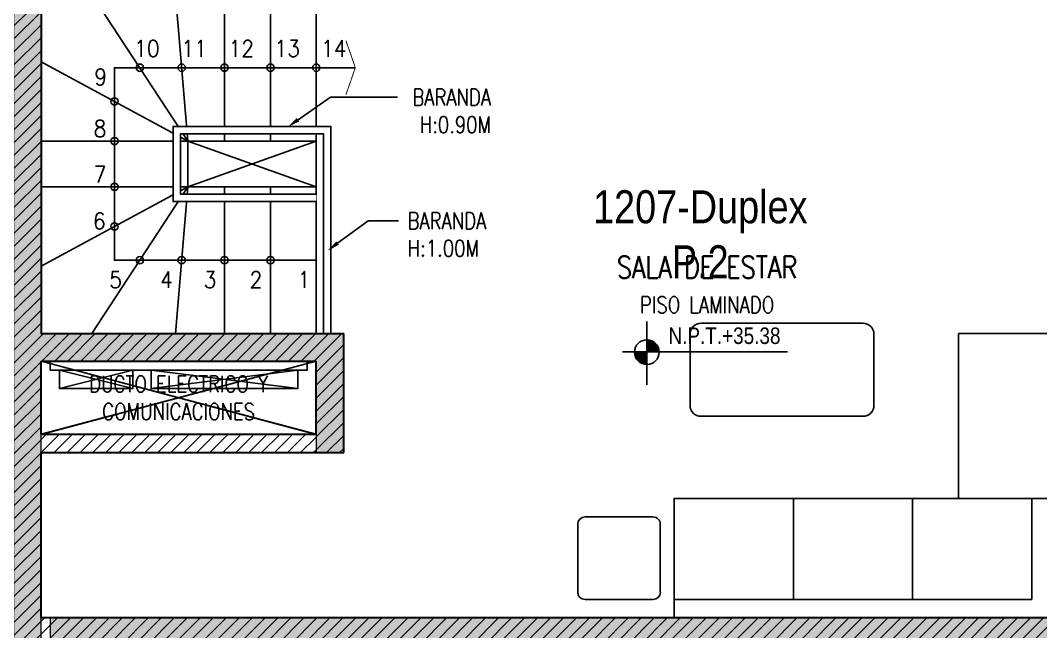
# Model space of a CAD drawing. Header units: millimetres. Extents: x 98 to 155, y -181 to 127.
# Drawn here: x 141.22 to 146.78, y -74.04 to -70.71 of the extents above; entities that cross this region are included whole.
import ezdxf
from ezdxf import colors
from ezdxf.entities.mleader import LeaderData, LeaderLine
from ezdxf.enums import TextEntityAlignment as Align
from ezdxf.math import Vec2, Vec3

# ---------------------------------------------------------------- set-up
doc = ezdxf.new("R2010")
doc.units = ezdxf.units.MM
doc.header["$LTSCALE"] = 15
doc.set_wipeout_variables(frame=1)
doc.linetypes.add('HIDDEN2', pattern=[0.1875, 0.125, -0.0625])
doc.linetypes.add('X-REF_DP_Arquitectura$0$HIDDEN', pattern=[0.375, 0.25, -0.125])
doc.layers.get('0').update_dxf_attribs({"color": 250})
for name, color, linetype in [('A-LINEAS', 250, 'Continuous'), ('A-MOBILIARIO', 250, 'Continuous'), ('A-MURO BAJO', 250, 'Continuous'), ('A-NIVELES-NPT', 252, 'Continuous'), ('A-NUMERACIONDEP', 251, 'Continuous'), ('A-PROYECCIONES INT.', 250, 'HIDDEN2'), ('A-PUERTAS', 250, 'Continuous'), ('A-TEXTO-ACABADO PISO', 250, 'Continuous'), ('A_30_Equipamiento', 250, 'Continuous'), ('A_50_TextoAmbiente', 252, 'Continuous'), ('A_50_TextoIndicaciones', 250, 'Continuous'), ('A_50_Vigas', 250, 'X-REF_DP_Arquitectura$0$HIDDEN'), ('A_60_HatchEstructuras', 250, 'Continuous'), ('MURO CF 60', 250, 'Continuous')]:
    doc.layers.add(name, color=color, linetype=linetype)
doc.layers.add('A-MUROS', color=252, linetype='Continuous', lineweight=30)
doc.layers.add('A_20_Estructuras', color=250, linetype='Continuous', lineweight=18)
doc.styles.add('R80', font='ARIALN.TTF', dxfattribs={"height": 2.03})
doc.styles.add('ROMANS', font='romans.shx', dxfattribs={"width": 0.8})
doc.styles.add('TXT_COTAS', font='romans.shx', dxfattribs={"width": 0.8})
pattern_1 = [(45, (128.667074, -24.63999), (-0.03535534, 0.03535534), [])]

# ---------------------------------------------------------------- blocks, each defined once
blk = doc.blocks.new('EF-P13')
at = {"layer": 'A_60_HatchEstructuras'}
h = blk.add_hatch(color=256, dxfattribs=at)
h.dxf.hatch_style = 1
h.paths.add_polyline_path([(44, -3.25), (42.4, -3.25), (42.4, -3.45), (44, -3.45)])
h.paths.add_polyline_path([(44, -10.4), (42.4, -10.4), (42.4, -10.6), (44, -10.6)])
h.paths.add_polyline_path([(40, -5.3), (38.35, -5.3), (38.35, -3.2999), (38.2, -3.2999), (38.2, -6.85), (38.2, -7), (38.2, -10.5501), (38.35, -10.5501), (38.35, -8.55), (40, -8.55), (40, -7.9009), (39.8499, -7.9009), (39.8499, -8.4), (38.35, -8.4), (38.35, -5.45), (39.8499, -5.45), (39.8499, -5.9491), (40, -5.9491)])
h.paths.add_polyline_path([(45.75, -4.3), (43.85, -4.3), (43.85, -4.45), (45.6, -4.45), (45.6, -6.85), (38.4, -6.85), (38.4, -7), (45.6, -7), (45.6, -9.4), (43.85, -9.4), (43.85, -9.55), (45.75, -9.55)])
at = {"layer": 'A_20_Estructuras'}
for points in [[(40, -5.3), (38.35, -5.3), (38.35, -3.2999), (38.2, -3.2999), (38.2, -6.85), (38.2, -7), (38.2, -10.5501), (38.35, -10.5501), (38.35, -8.55), (40, -8.55), (40, -7.9009), (39.8499, -7.9009), (39.8499, -8.4), (38.35, -8.4), (38.35, -5.45), (39.8499, -5.45), (39.8499, -5.9491), (40, -5.9491)], [(45.75, -4.3), (43.85, -4.3), (43.85, -4.45), (45.6, -4.45), (45.6, -6.85), (38.4, -6.85), (38.4, -7), (45.6, -7), (45.6, -9.4), (43.85, -9.4), (43.85, -9.55), (45.75, -9.55)]]:
    blk.add_lwpolyline(points, close=True, dxfattribs=at)
at = {"layer": 'A_50_Vigas'}
blk.add_line((38.35, -5.85, 0), (39.85, -5.85, 0), dxfattribs=at)
blk = doc.blocks.new('_Dot')
at = {"color": 0, "linetype": 'ByBlock', "lineweight": -2}
blk.add_line((-0.5, 0), (-1, 0), dxfattribs=at)
at = {"color": 0, "linetype": 'ByBlock', "const_width": 0.5}
blk.add_lwpolyline([(-0.25, 0, 1), (0.25, 0, 1)], format="xyb", close=True, dxfattribs=at)
blk = doc.blocks.new('XREF_TORREC$0$BANDEJA')
at = {"color": 8}
for points in [[(39.75, 5.6), (39.75, 5.55), (41.15, 5.55), (41.15, 5.6), (39.75, 5.6)], [(40.2, 5.45), (40.2, 5.55), (39.8, 5.55), (39.8, 5.45), (40.2, 5.45), (39.8, 5.55), (40.2, 5.55), (39.8, 5.45)], [(41.1, 5.45), (41.1, 5.55), (40.3, 5.55), (40.3, 5.45), (41.1, 5.45), (40.3, 5.55), (41.1, 5.55), (40.3, 5.45)]]:
    blk.add_lwpolyline(points, dxfattribs=at)
blk = doc.blocks.new('TEXTO DUCTOS PT')
at = {"layer": 'A_50_TextoIndicaciones', "insert": (39.1, -5.65), "char_height": 0.09, "width": 1.073848, "attachment_point": 5, "style": 'ROMANS'}
blk.add_mtext('\\pxsm1,qc,t16;DUCTO ELECTRICO Y COMUNICACIONES', dxfattribs=at)
blk = doc.blocks.new('SIM NIVEL PLANTA')
at = {"linetype": 'Continuous'}
h = blk.add_hatch(dxfattribs=at)
h.set_pattern_fill('_USER', color=256, scale=0.089997, angle=45, style=0, pattern_type=0)
h.set_pattern_definition([(45, (31854.49523, 23864.84028), (-0.06363728001, 0.06363728001), [])])
h.paths.add_polyline_path([(-17.33, 0), (-15.98, 0, 0.409209), (-17.33, 1.33)])
h.paths.add_polyline_path([(-18.68, 0, 0.004279), (-18.68, -0.02, 0.414214), (-17.33, -1.37), (-17.33, 0)])
for p, q in [((-17.33, -3.58), (-17.33, 3.34)), ((-2, 0), (-20, 0))]:
    blk.add_line(p, q)
blk.add_circle((-17.33, -0.02), 1.35, dxfattribs=at)
at = {"style": 'R80'}
blk.add_attdef('N.P.T.+0.00', text='', height=1.8, dxfattribs=at).set_placement((-8.87, 1.77), align=Align.MIDDLE_CENTER)
blk = doc.blocks.new('SOFA SEC')
for p, q in [((0, 0.65), (0.1, 0.65)), ((0.1, 0.65), (0.1, 0.1)), ((0.5, 0.65), (0.1, 0.65)), ((0.75, 0.65), (0.75, 0.1)), ((1.4, 0.65), (1.4, 0.1)), ((0.1, 0.1), (2.05, 0.1))]:
    blk.add_line(p, q)
blk.add_lwpolyline([(0.5, 1.55), (0.5, 0.65), (2.05, 0.65), (2.05, 0), (0, 0), (0, 1.55)], close=True)
blk = doc.blocks.new('ESC2')
at = {"layer": 'A-LINEAS', "const_width": 0.005}
blk.add_lwpolyline([(-1.6618, 1.5974), (-1.7127, 1.45), (-1.6618, 1.3026)], dxfattribs=at)
at = {"layer": 'A-LINEAS', "linetype": 'Continuous'}
for centre in [(-1.5, 1.45), (-1.25, 1.45), (-1, 1.45), (-0.7663, 1.45), (-0.5381, 1.45), (-0.4, 1.2662), (-0.4, 1.05), (-0.4001, 0.8), (-0.4, 0.5839), (-0.5381, 0.4)]:
    blk.add_circle(centre, 0.02, dxfattribs=at)
at = {"layer": 'A-MURO BAJO'}
for p, q in [((-1, 1.85), (-1, 1.05)), ((0, 1.85), (-1, 1.85)), ((0, 0.8), (0, 1.85)), ((-1, 1.05), (0, 1.05))]:
    blk.add_line(p, q, dxfattribs=at)
for points in [[(-1.5, 1.05), (-1.25, 1.05), (-1.25, 1.85), (-1.5, 1.85)], [(-1.25, 1.05), (-1, 1.05), (-1, 1.85), (-1.25, 1.85)], [(-1.5, 0.8), (-1.25, 0.8), (-1.25, 0), (-1.5, 0)], [(-1.25, 0.8), (-1, 0.8), (-1, 0), (-1.25, 0)], [(-1, 0.8), (0, 0.8), (0, 0), (-1, 0)]]:
    blk.add_lwpolyline(points, close=True, dxfattribs=at)
for points in [[(-0.8, 1.05), (-0.7326, 1.85)], [(-0.8, 1.05), (-0.2763, 1.85)], [(-0.8, 1.05), (0, 1.4825)], [(-0.0003, 0.8), (-0.8, 0.8), (-0.8, 1.05)], [(-0.8, 0.8), (-0.7326, 0)], [(-0.8, 0.8), (-0.2763, 0)], [(-0.8, 0.8), (0, 0.3675)]]:
    blk.add_lwpolyline(points, dxfattribs=at)
blk.add_wipeout([(-1.54, 0), (-1.58, 0), (-1.58, 1.13), (-0.72, 1.13), (-0.72, 0.72), (-1.5, 0.72), (-1.5, 0.76), (-0.76, 0.76), (-0.76, 1.09), (-1.54, 1.09), (-1.54, 0.9061)]).dxf.layer = 'A_30_Equipamiento'
at = {"layer": 'A-LINEAS', "linetype": 'Continuous'}
blk.add_lwpolyline([(-1.7127, 1.45), (-0.4, 1.45), (-0.4, 0.4), (-1.5, 0.4)], dxfattribs=at)
for centre in [(-1.25, 0.4), (-1, 0.4), (-0.7663, 0.4)]:
    blk.add_circle(centre, 0.02, dxfattribs=at)
at = {"layer": 'A-MURO BAJO'}
blk.add_line((-1.5, 1.05), (-1.5, 0.8), dxfattribs=at)
at = {"layer": 'A-PROYECCIONES INT.'}
blk.add_line((-1.5, 0.8), (-0.8, 1.05), dxfattribs=at)
blk.add_lwpolyline([(-0.8, 0.8), (-1.5, 1.05)], dxfattribs=at)
at = {"layer": 'A_30_Equipamiento'}
for points in [[(-1.58, 0), (-1.58, 1.13), (-0.72, 1.13), (-0.72, 0.72), (-1.5, 0.72)], [(-1.5, 0.76), (-0.76, 0.76), (-0.76, 1.09), (-1.54, 1.09), (-1.54, 0)]]:
    blk.add_lwpolyline(points, dxfattribs=at)
blk = doc.blocks.new('MESITA FLAT 9')
for p, q in [((-0.185, 0), (0.185, 0)), ((-0.225, -0.41), (-0.225, -0.04)), ((0.225, -0.04), (0.225, -0.41)), ((0.185, -0.45), (-0.185, -0.45))]:
    blk.add_line(p, q)
for centre, start, end in [((-0.185, -0.04), 90, 180), ((0.185, -0.04), 360, 90), ((-0.1853, -0.41), 180, 270), ((0.185, -0.41), 270, 0)]:
    blk.add_arc(centre, 0.04, start, end)
blk = doc.blocks.new('MESA CENTRO')
for p, q in [((-0.1937, 0), (0.1937, 0)), ((-0.2537, -0.9421), (-0.2537, -0.06)), ((0.2537, -0.06), (0.2537, -0.9421)), ((0.1937, -1.0021), (-0.1937, -1.0021))]:
    blk.add_line(p, q)
for centre, start, end in [((-0.1937, -0.06), 90, 180), ((0.1937, -0.06), 0, 90), ((-0.1937, -0.9421), 180, 270), ((0.1937, -0.9421), 270, 0)]:
    blk.add_arc(centre, 0.06, start, end)

msp = doc.modelspace()

# ---------------------------------------------------------------- hatches: boundary and pattern name
at = {"layer": 'MURO CF 60'}
h = msp.add_hatch(dxfattribs=at)
h.set_pattern_fill('_USER', color=256, scale=0.05, angle=45, pattern_type=0)
h.set_pattern_definition(pattern_1)
h.paths.add_polyline_path([(142.9871, -72.5647), (142.8371, -72.5647), (142.8371, -73.0639), (142.9871, -73.0639)])
h = msp.add_hatch(dxfattribs=at)
h.set_pattern_fill('_USER', color=256, scale=0.05, angle=45, pattern_type=0)
h.set_pattern_definition(pattern_1)
h.paths.add_polyline_path([(141.3339, -73.0638), (142.8339, -73.0638), (142.8339, -72.9638), (141.3339, -72.9638)])
h = msp.add_hatch(dxfattribs=at)
h.set_pattern_fill('_USER', color=256, scale=0.05, angle=45, pattern_type=0)
h.set_pattern_definition(pattern_1)
h.paths.add_polyline_path([(132.3871, -73.9647), (148.7371, -73.9647), (148.7371, -74.1147), (132.3871, -74.1147)])

# ---------------------------------------------------------------- linework, layer by layer
at = {"layer": 'A-LINEAS'}
for p, q in [((141.3371, -72.5647), (142.8371, -72.9647)), ((142.837, -72.5647), (141.3371, -72.9647))]:
    msp.add_line(p, q, dxfattribs=at)
at = {"layer": 'A-MURO BAJO'}
msp.add_line((141.3371, -72.9647), (142.8371, -72.9647), dxfattribs=at)
at = {"layer": 'A-MUROS'}
for p, q in [((141.3371, -72.9638), (141.3371, -72.5647)), ((141.3371, -72.5647), (142.837, -72.5647)), ((142.837, -72.9638), (142.837, -72.5647)), ((141.3371, -72.9638), (142.837, -72.9638)), ((141.3371, -73.9647), (141.3371, -73.0638)), ((141.3371, -73.0638), (142.9871, -73.0638)), ((146.8371, -73.9647), (141.3371, -73.9647))]:
    msp.add_line(p, q, dxfattribs=at)
at = {"layer": 'A-PROYECCIONES INT.'}
for p, q in [((141.3371, -72.5647), (142.837, -72.9638)), ((142.837, -72.5647), (141.3371, -72.9638))]:
    msp.add_line(p, q, dxfattribs=at)
at = {"layer": 'A-PUERTAS'}
msp.add_line((141.3371, -73.0647), (142.837, -73.0647), dxfattribs=at)

# ---------------------------------------------------------------- block references
for name, p in [('EF-P13', (102.9871, -67.115)), ('XREF_TORREC$0$BANDEJA', (101.6371, -78.1647))]:
    msp.add_blockref(name, p)
at = {"layer": 'A-MOBILIARIO', "xscale": -1}
for name, p, rotation in [('MESA CENTRO', (145.8762, -72.612, 0), 270.0000225791119), ('SOFA SEC', (146.8371, -73.9647), 0.0004328521018415188), ('MESITA FLAT 9', (144.4871, -73.4147), 8.248393320364755e-05)]:
    msp.add_blockref(name, p, dxfattribs=dict(at, rotation=rotation))
at = {"layer": 'A-NIVELES-NPT', "xscale": 0.05, "yscale": 0.05, "zscale": 0.05}
msp.add_blockref('SIM NIVEL PLANTA', (145.5052, -72.5148, 0), dxfattribs=at).add_auto_attribs({'N.P.T.+0.00': 'N.P.T.+35.38'})
at = {"layer": 'A_50_TextoIndicaciones'}
msp.add_blockref('TEXTO DUCTOS PT', (102.9871, -67.1147), dxfattribs=at)

# ---------------------------------------------------------------- texts
at = {"layer": 'A-TEXTO-ACABADO PISO', "insert": (144.9672, -72.2128, 0), "char_height": 0.09, "attachment_point": 2, "style": 'ROMANS'}
msp.add_mtext_dynamic_manual_height_columns('PISO LAMINADO', width=1.20225, gutter_width=12.5, heights=[0], dxfattribs=at)
at = {"layer": 'A_50_TextoAmbiente', "style": 'ROMANS', "width": 0.8}
msp.add_text('SALA DE ESTAR', height=0.12, dxfattribs=at).set_placement((144.9672, -72.1128, 0), align=Align.CENTER)

# ---------------------------------------------------------------- leaders
at = {"layer": 'A-NUMERACIONDEP'}
ml = msp.add_multileader_mtext('Standard', dxfattribs=at)
ml.set_content('1207-Duplex P.2', color=256, style='R80')
ml.set_leader_properties(color=256)
ml.set_arrow_properties(name='DOT')
ml.build(insert=Vec2(0, 0))
ml.multileader.update_dxf_attribs({"leader_type": 0, "has_text_frame": 1, "text_left_attachment_type": 2, "text_right_attachment_type": 2, "dogleg_length": 0.36, "arrow_head_size": 0.06, "scale": 0.06})
ctx = ml.context
ctx.base_point, ctx.scale, ctx.char_height, ctx.arrow_head_size, ctx.landing_gap_size, ctx.plane_origin = Vec3(144.1183, -71.7485), 0.06, 0.18, 0.06, 0.06, Vec3(145.8814, -71.7529)
ctx.left_attachment, ctx.right_attachment, ctx.text_align_type = 2, 2, 1
notes = []
notes.append((ctx, [(0, (1, 1, 0), (144.0266, -71.7485), (1, 0), 0.0917, [(0, [(143.7401, -71.3996)], 0, [])])]))
ctx.mtext.insert, ctx.mtext.rotation, ctx.mtext.width, ctx.mtext.alignment, ctx.mtext.flow_direction = Vec3(144.9298, -71.6331), 6.283185, 1.813404, 2, 5
for ctx, leaders in notes:
    for number, flags, end, landing, length, lines in leaders:
        leader = LeaderData()
        leader.index, (leader.has_last_leader_line, leader.has_dogleg_vector, leader.attachment_direction) = number, flags
        leader.last_leader_point, leader.dogleg_vector, leader.dogleg_length = Vec3(end), Vec3(landing), length
        for number, points, colour, breaks in lines:
            line = LeaderLine()
            line.index, line.vertices, line.color, line.breaks = number, Vec3.list(points), colors.encode_raw_color(colour), breaks
            leader.lines.append(line)
        ctx.leaders.append(leader)

# ---------------------------------------------------------------- next in the draw order: block references
at = {"xscale": -1}
msp.add_blockref('ESC2', (141.3371, -72.4147), dxfattribs=at)

# ---------------------------------------------------------------- next in the draw order: hatches: boundary and pattern name
at = {"layer": 'MURO CF 60'}
h = msp.add_hatch(dxfattribs=at)
h.set_pattern_fill('_USER', color=256, scale=0.05, angle=45, pattern_type=0)
h.set_pattern_definition(pattern_1)
h.paths.add_polyline_path([(141.1871, -67.6396), (141.3371, -67.6396), (141.3371, -73.9647), (141.1871, -73.9647)])
h = msp.add_hatch(dxfattribs=at)
h.set_pattern_fill('_USER', color=256, scale=0.05, angle=45, pattern_type=0)
h.set_pattern_definition(pattern_1)
h.paths.add_polyline_path([(141.3371, -72.4147), (142.9871, -72.4147), (142.9871, -72.5647), (141.3371, -72.5647)])

# ---------------------------------------------------------------- next in the draw order: linework, layer by layer
at = {"layer": 'A-MUROS'}
for p, q in [((141.3371, -70.5647), (141.3371, -72.4147)), ((141.3371, -72.4147), (142.9871, -72.4147)), ((142.9871, -73.0638), (142.9871, -72.4147))]:
    msp.add_line(p, q, dxfattribs=at)

# ---------------------------------------------------------------- next in the draw order: texts
at = {"layer": 'A_50_TextoIndicaciones', "style": 'ROMANS', "width": 0.9}
for s, p in [('10', (141.9831, -70.905)), ('11', (142.2413, -70.905)), ('12', (142.4981, -70.905)), ('13', (142.7481, -70.905)), ('14', (143.002, -70.905))]:
    msp.add_text(s, height=0.09, dxfattribs=at).set_placement(p, align=Align.RIGHT)
msp.add_text('9', height=0.09, dxfattribs=at).set_placement((141.6274, -71.0603))
for s, p in [('8', (141.6236, -71.3417)), ('7', (141.6236, -71.5915)), ('6', (141.6197, -71.8455)), ('5', (141.7086, -72.166)), ('4', (141.986, -72.166)), ('3', (142.2236, -72.166)), ('2', (142.4736, -72.166)), ('1', (142.7352, -72.166))]:
    msp.add_text(s, height=0.09, rotation=360, dxfattribs=at).set_placement(p)

# ---------------------------------------------------------------- next in the draw order: leaders
at = {"layer": 'A_50_TextoIndicaciones'}
ml = msp.add_multileader_mtext('Standard', dxfattribs=at)
ml.set_content('\\pxsm1;BARANDA \\P\\pt16;H:0.90M', color=256, style='TXT_COTAS')
ml.set_leader_properties(color=256)
ml.build(insert=Vec2(0, 0))
ml.multileader.update_dxf_attribs({"dogleg_length": 0.05, "arrow_head_size": 0.07})
ctx = ml.context
ctx.base_point, ctx.char_height, ctx.arrow_head_size, ctx.landing_gap_size, ctx.plane_origin, ctx.plane_x_axis, ctx.plane_y_axis = Vec3(143.2807, -71.1256), 0.09, 0.07, 0.05, Vec3(144.4838, -71.1776), Vec3(1, 0.000005), Vec3(-0.000005, 1)
ctx.text_align_type = 2
notes = []
notes.append((ctx, [(1, (1, 1, 0), (142.914, -71.1256), (1, 0.000005), 0.3666, [(0, [(142.6803, -71.2887)], 0, [])])]))
ctx.mtext.insert, ctx.mtext.text_direction, ctx.mtext.rotation, ctx.mtext.width, ctx.mtext.defined_height, ctx.mtext.alignment, ctx.mtext.flow_direction = Vec3(143.7901, -71.0806), Vec3(1, 0.000005), 0.000005, 1.149951, 0.8046, 3, 5
ml = msp.add_multileader_mtext('Standard', dxfattribs=at)
ml.set_content('\\pxsm1,ql;BARANDA \\P\\pt16;H:1.00M', color=256, style='TXT_COTAS')
ml.set_leader_properties(color=256)
ml.build(insert=Vec2(0, 0))
ml.multileader.update_dxf_attribs({"dogleg_length": 0.05, "arrow_head_size": 0.07})
ctx = ml.context
ctx.base_point, ctx.char_height, ctx.arrow_head_size, ctx.landing_gap_size, ctx.plane_origin, ctx.plane_x_axis, ctx.plane_y_axis = Vec3(143.2852, -71.7993), 0.09, 0.07, 0.05, Vec3(143.068, -72.2401), Vec3(1, -0.000005), Vec3(0.000005, 1)
notes.append((ctx, [(0, (1, 1, 0), (143.12, -71.7993), (1, -0.000005), 0.1652, [(0, [(142.8972, -71.9633)], 0, [])])]))
ctx.mtext.insert, ctx.mtext.text_direction, ctx.mtext.rotation, ctx.mtext.width, ctx.mtext.defined_height, ctx.mtext.flow_direction = Vec3(143.3352, -71.7543), Vec3(1, -0.000005), 6.283181, 1.149951, 0.8046, 5
for ctx, leaders in notes:
    for number, flags, end, landing, length, lines in leaders:
        leader = LeaderData()
        leader.index, (leader.has_last_leader_line, leader.has_dogleg_vector, leader.attachment_direction) = number, flags
        leader.last_leader_point, leader.dogleg_vector, leader.dogleg_length = Vec3(end), Vec3(landing), length
        for number, points, colour, breaks in lines:
            line = LeaderLine()
            line.index, line.vertices, line.color, line.breaks = number, Vec3.list(points), colors.encode_raw_color(colour), breaks
            leader.lines.append(line)
        ctx.leaders.append(leader)

doc.saveas('drawing.dxf')
